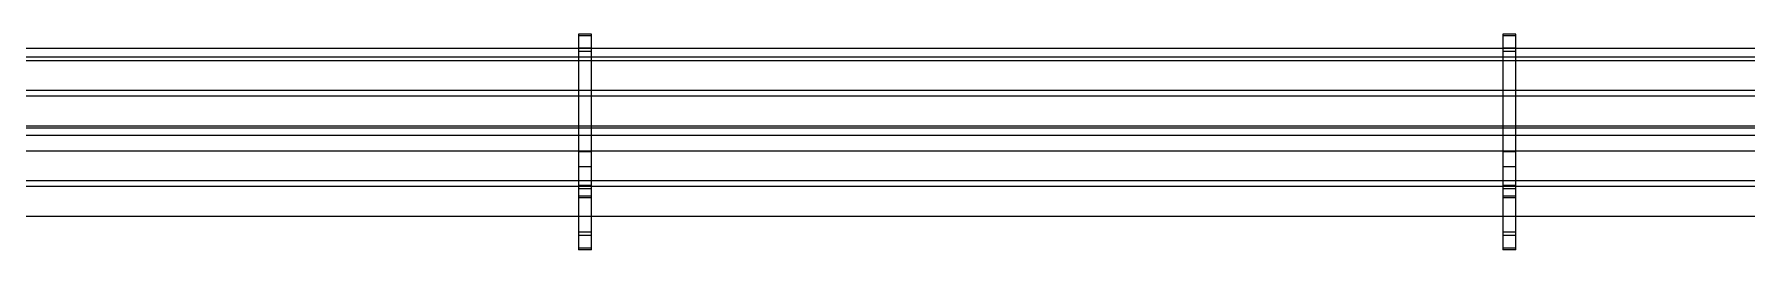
# Model space of a CAD drawing. Header units: feet. Extents: x -21 to 5170, y -254 to 1413.
# Drawn here: x 542.7 to 609.4, y 76.3 to 84.7 of the extents above; entities that cross this region are included whole.
import ezdxf
from ezdxf.lldxf.tags import DXFTag

# ---------------------------------------------------------------- set-up
doc = ezdxf.new("R2010")
doc.units = ezdxf.units.FT
doc.header["$MEASUREMENT"] = 0
for name, color, linetype in [('DC FEEEDERS', 1, 'Continuous'), ('PV-AG-DC1', 142, 'DC1'), ('WIRE MANAGEMENT', 4, 'Continuous')]:
    doc.layers.add(name, color=color, linetype=linetype)
doc.styles.add('NEI-A', font='arial.ttf')
tags = doc.linetypes.add('DC1', pattern='A,0.176989,-0.035266,["DC1",NEI-A,S=0.1,R=0,X=0,Y=-0.05],-0.314734,0.176989', length=0.703978).pattern_tags.tags
tags[6] = DXFTag(74, 10)

msp = doc.modelspace()

# ---------------------------------------------------------------- linework, layer by layer
at = {"layer": 'DC FEEEDERS'}
for points in [[(499.25065, 83.65906), (733.16231, 83.65906)], [(503.22695, 82.49906), (729.05095, 82.49906)], [(503.40979, 82.27712), (728.86811, 82.27712)], [(503.68895, 81.11712), (728.58895, 81.11712)], [(503.68895, 80.13972), (728.58895, 80.13972)], [(503.68895, 78.97972), (728.58895, 78.97972)], [(503.68895, 78.75778), (728.59628, 78.75778)], [(515.83908, 77.59778), (729.94141, 77.59778)]]:
    msp.add_lwpolyline(points, dxfattribs=at)
at = {"layer": 'PV-AG-DC1', "flags": 128}
for points in [[(727.31217, 84.13338), (505.10078, 84.13338)], [(505.77693, 83.80092), (726.63602, 83.80092)]]:
    msp.add_lwpolyline(points, dxfattribs=at)
at = {"layer": 'WIRE MANAGEMENT', "color": 4, "linetype": 'Continuous', "lineweight": 18, "elevation": 0.11854, "flags": 128}
for points in [[(564.38117, 84.6839), (563.88117, 84.6839)], [(563.88117, 84.6839), (563.88117, 76.2839)], [(564.38117, 84.62281), (563.88117, 84.62281)], [(564.38117, 84.13931), (563.88117, 84.13931)], [(564.38117, 76.2839), (564.38117, 84.6839)], [(600.38117, 84.6839), (599.88117, 84.6839)], [(599.88117, 84.6839), (599.88117, 76.2839)], [(600.38117, 84.62281), (599.88117, 84.62281)], [(600.38117, 84.13931), (599.88117, 84.13931)], [(600.38117, 76.2839), (600.38117, 84.6839)], [(564.38117, 84.01124), (563.88117, 84.01124)], [(600.38117, 84.01124), (599.88117, 84.01124)], [(503.68895, 81.03034), (728.58895, 81.03034)], [(503.68895, 80.75227), (728.58895, 80.75227)], [(564.38117, 80.10109), (563.88117, 80.10109)], [(600.38117, 80.10109), (599.88117, 80.10109)], [(564.38117, 79.51883), (563.88117, 79.51883)], [(600.38117, 79.51883), (599.88117, 79.51883)], [(564.38117, 78.79263), (563.88117, 78.79263)], [(600.38117, 78.79263), (599.88117, 78.79263)], [(564.38117, 78.65706), (563.88117, 78.65706)], [(564.38117, 78.37197), (563.88117, 78.37197)], [(564.38117, 78.31074), (563.88117, 78.31074)], [(600.38117, 78.65706), (599.88117, 78.65706)], [(600.38117, 78.37197), (599.88117, 78.37197)], [(600.38117, 78.31074), (599.88117, 78.31074)], [(564.38117, 76.96962), (563.88117, 76.96962)], [(564.38117, 76.83404), (563.88117, 76.83404)], [(600.38117, 76.96962), (599.88117, 76.96962)], [(600.38117, 76.83404), (599.88117, 76.83404)], [(564.38117, 76.34498), (563.88117, 76.34498)], [(564.38117, 76.2839), (563.88117, 76.2839)], [(600.38117, 76.34498), (599.88117, 76.34498)], [(600.38117, 76.2839), (599.88117, 76.2839)]]:
    msp.add_lwpolyline(points, dxfattribs=at)

doc.saveas('drawing.dxf')
